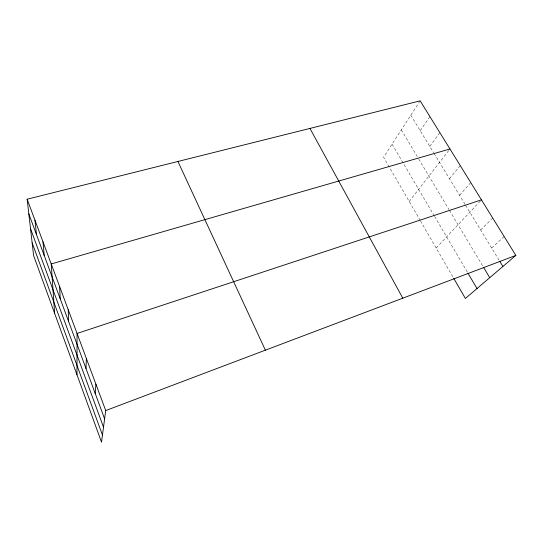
<?xml version="1.0" encoding="UTF-8"?>
<svg xmlns="http://www.w3.org/2000/svg" width="543" height="543" viewBox="0 0 543 543"><rect width="100%" height="100%" fill="white"/><g stroke="black" fill="none" stroke-linecap="round" stroke-linejoin="round"><path stroke-width="0.41" stroke-dasharray="2.71 2.04" d="M420.16 100.842L383.575 157.205L420.092 220.261M420.228 130.68L429.913 116.596M429.798 146.406L439.844 132.641M409.218 201.487L449.461 149.617M449.461 178.708L460.267 165.622M459.561 195.304L470.761 182.584M436.165 248.008L480.881 200.482M480.65 229.947L492.698 218.014M491.659 248.036L504.155 236.524M410.82 115.231L433.606 152.664M434.033 153.364L465.134 204.46M465.561 205.166L499.424 260.803M401.311 129.879L418.314 158.312M418.734 159.011L449.034 209.666M449.468 210.379L483.277 266.905M392.06 144.133L434.169 215.72M434.597 216.44L467.557 272.477M420.499 220.967L453.357 277.69"/><path stroke-width="0.81" d="M76.977 374.738L77.052 333.45L481.458 199.865M86.004 368.541L86.364 358.502M95.195 393.404L95.921 384.2M27.15 199.2L105.722 410.569L101.521 442.158L33.612 255.617L27.15 199.2L420.16 100.842L515.85 255.414L465.392 298.467L453.778 278.423M105.722 410.569L515.85 255.414M449.964 148.979L51.218 263.952L54.633 313.359M499.859 261.516L502.879 266.477M483.711 267.624L489.732 277.697M467.985 273.21L477.012 288.55M309.944 128.426L402.791 298.182M177.928 161.468L265.378 350.167M28.833 213.894L104.616 418.891M30.523 228.657L103.509 427.178M32.146 242.802L102.464 435.065M34.99 220.288L36.422 234.42M43.012 241.866L44.18 255.407M59.628 286.568L60.225 298.826M68.235 309.727L68.533 321.286"/></g></svg>
